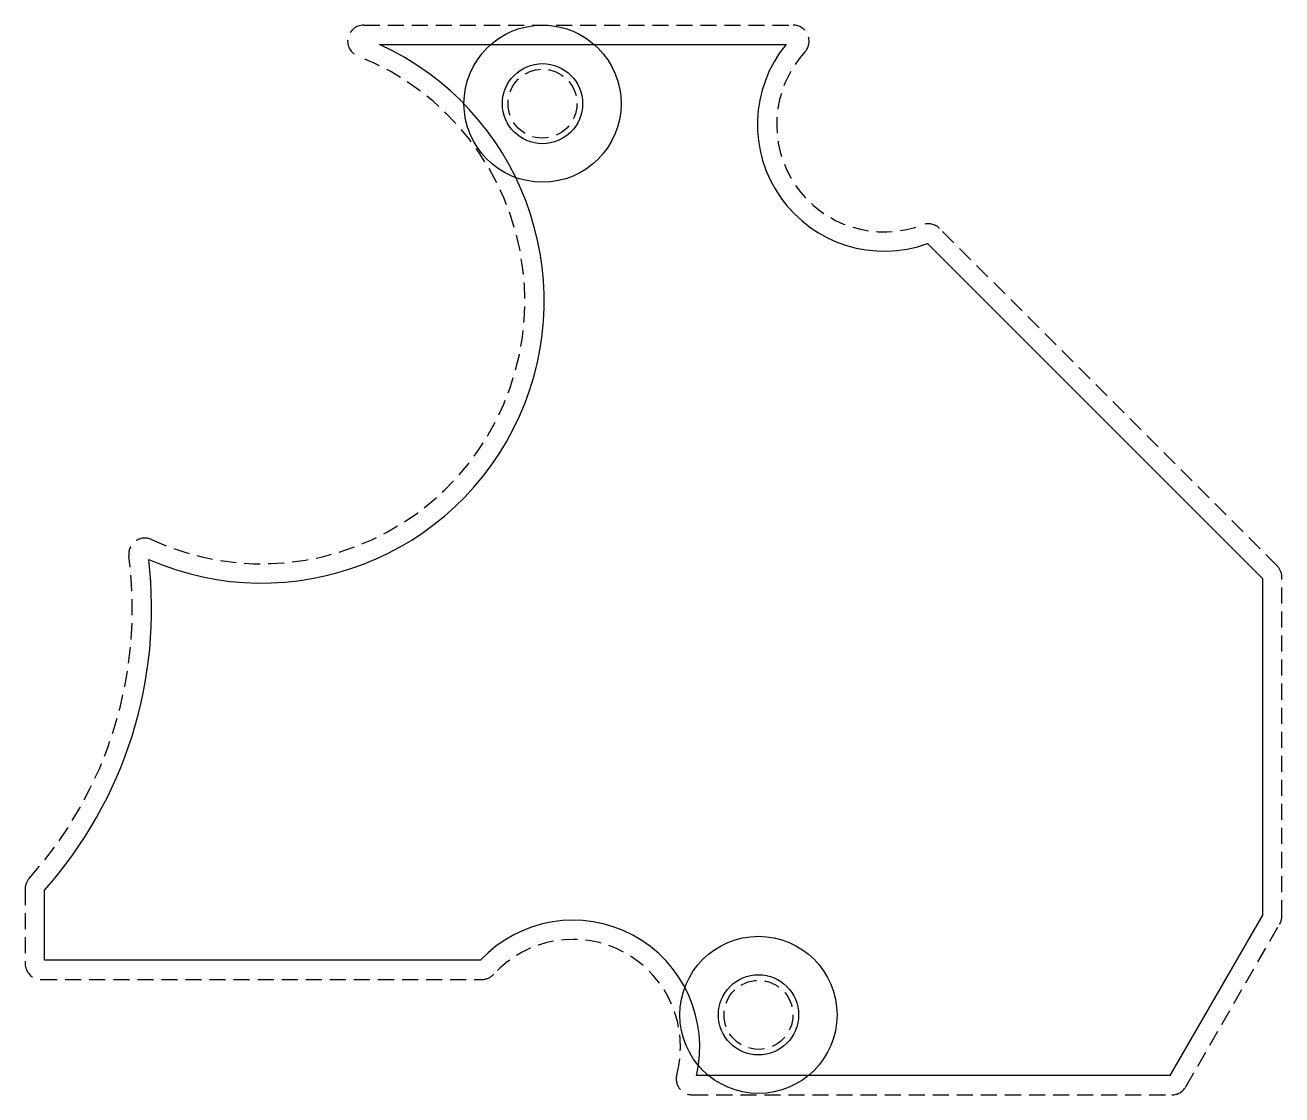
# Model space of a CAD drawing. Header units: millimetres. Extents: x -7.4 to 31.8, y -46.2 to -12.8.
import ezdxf

# ---------------------------------------------------------------- set-up
doc = ezdxf.new("R2010")
doc.units = ezdxf.units.MM
doc.linetypes.add('DASHED', pattern=[0.75, 0.5, -0.25])
doc.layers.get('0').update_dxf_attribs({"linetype": 'CONTINUOUS'})

msp = doc.modelspace()

# ---------------------------------------------------------------- linework, layer by layer
at = {"linetype": 'DASHED'}
for p, q in [((3.175, -12.8), (16.561, -12.8)), ((31.654, -29.666), (21.13, -19.142)), ((31.8, -40.587), (31.8, -30.019)), ((-7.38, -39.744), (-7.38, -42.062)), ((28.803, -45.912), (31.733, -40.837)), ((-6.88, -42.562), (6.861, -42.562)), ((13.418, -46.162), (28.37, -46.162))]:
    msp.add_line(p, q, dxfattribs=at)
msp.add_lwpolyline([(-3.528, -29.462, 0.991466), (3.666, -13.4), (16.342, -13.4, 0.76226), (20.751, -19.612), (31.2, -30.061), (31.2, -40.56), (28.312, -45.562), (13.546, -45.562, 0.767668), (6.817, -41.962), (-6.78, -41.962), (-6.78, -39.782, 0.214349)], format="xyb", close=True)
for centre, radius in [((8.75, -15.25), 2.45), ((8.75, -15.25), 1.25), ((15.483, -43.667), 2.45), ((15.483, -43.667), 1.25)]:
    msp.add_circle(centre, radius)
for centre in [(8.75, -15.25), (15.483, -43.667)]:
    msp.add_circle(centre, 1.075, dxfattribs=at)
for centre, radius, start, end in [((3.175, -13.3), 0.5, 90, 248.5967), ((16.561, -13.3), 0.5, -42.4789, 90), ((19.4, -15.9), 3.35, 137.5211, 290.947), ((0, -21.4), 8.2, -114.8027, 68.5967), ((20.776, -19.496), 0.5, 45, 110.947), ((-3.65, -29.297), 0.5, 65.1973, 187.4835), ((-16.638, -31.004), 12.6, -41.8506, 7.4835), ((31.3, -30.019), 0.5, 0, 45), ((-6.88, -39.744), 0.5, 138.1494, 180), ((31.3, -40.587), 0.5, -30, 0), ((9.7, -44.662), 3.35, -15.0547, 137.5206), ((-6.88, -42.062), 0.5, 180, 270), ((6.861, -42.062), 0.5, 270, 317.5206), ((13.418, -45.662), 0.5, 164.9453, 270), ((28.37, -45.662), 0.5, 270, 330)]:
    msp.add_arc(centre, radius, start, end, dxfattribs=at)

doc.saveas('drawing.dxf')
